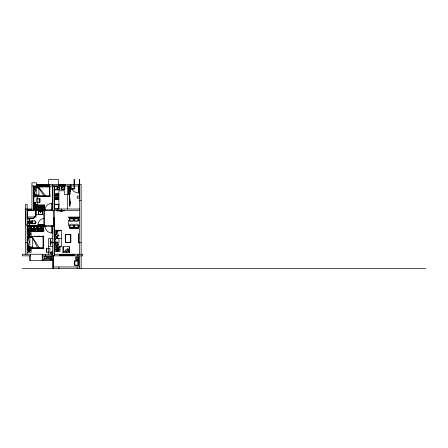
<?xml version="1.0" encoding="UTF-8"?>
<svg xmlns="http://www.w3.org/2000/svg" width="448" height="448" viewBox="0 0 448 448"><rect width="100%" height="100%" fill="white"/><g stroke="black" fill="none" stroke-linecap="round" stroke-linejoin="round"><path stroke-width="0.67" d="M29.546 225.68L29.546 218.534L27.16 218.534L27.16 209.014M27.345 231.235L27.345 226.621L42.851 226.621L42.851 231.235M29.938 223.474L30.05 221.01M44.498 205.044L44.498 209.658L33.639 209.658L33.639 205.044M44.626 209.804L44.626 205.044L33.51 205.044M45.416 255.842L45.416 254.251M53.357 266.952L53.357 255.842L53.357 268.537L53.357 266.952L79.548 266.952M54.146 255.842L54.146 217.745L53.357 217.745M62.905 252.308L63.022 246.467L69.602 246.501L69.686 252.308L62.91 252.353A1.126 1.126 0 0 1 63.93 251.378L66.36 251.378M73.595 221.127L69.938 221.424L69.636 220.954M78.361 221.127L74.682 221.424L74.396 220.954M69.955 206.287L69.821 198.38L69.726 206.276M29.103 235.586L29.422 233.946L30.302 234.595M69.49 225.31L69.748 228.234L73.472 228.234L73.746 225.338M74.413 225.148L74.514 228.234L78.232 228.234L78.501 225.322M73.31 217.918L73.304 218.036A15.26 15.26 0 0 0 73.427 220.584M78.075 217.918L78.07 218.036A15.26 15.26 0 0 0 78.187 220.584M57.624 242.827L57.663 242.144M57.904 198.307L57.988 198.822L57.898 198.458M69.681 252.353A1.126 1.126 0 0 0 68.662 251.378L68.701 250.701M39.788 210.65L39.911 211.098M30.772 222.32L30.75 222.191M69.647 220.78L69.793 220.584A15.26 15.26 0 0 0 69.916 218.036M73.567 225.148L73.438 225.299A15.26 15.26 0 0 0 73.304 227.898L73.31 228.01M73.584 224.98C73.791 223.815 69.434 223.815 69.636 224.98M78.35 224.98C78.574 223.821 74.222 223.81 74.396 224.98M29.445 234.153L29.87 235.295M29.103 251.462L29.4 249.76L30.302 250.471M50.82 243.566A2.716 2.716 0 0 0 50.82 241.181L50.68 241.03M29.366 234.36L28.56 234.332L28.666 233.111M29.383 250.208L28.56 250.208L28.666 248.987M68.718 250.477L69.238 247.262L69.686 247.307M74.542 220.702L74.553 220.584A15.26 15.26 0 0 0 74.676 218.036M62.905 247.29L63.353 247.262L63.93 251.378M78.506 220.606C78.764 216.188 78.417 218.49 74.676 218.014M29.439 250.062L29.87 251.171M51.66 252.818L51.509 253.792M40.561 212.537L40.55 212.234L40.382 212.481M56.941 237.115L55.658 235.906L55.227 234.78L56.269 234.399L57.159 230.619M58.688 244.474L56.952 242.357L55.065 243.555L56.112 243.174L56.997 242.172M40.572 212.352L40.589 210.65M57.691 242.889L57.966 241.853M77.846 258.524L77.582 258.35M57.025 230.636L56.179 234.181L55.227 234.78M78.534 242.077L78.534 234.606M58.016 194.354L57.91 194.908M70.655 202.994L70.308 204.064L70.308 201.471M74.547 220.629L74.508 220.662A0.566 0.566 0 0 0 74.284 220.629L74.514 217.694L74.648 217.997M33.645 202.798L34.815 203.246M78.193 225.322L78.198 225.299A15.26 15.26 0 0 0 78.07 227.898L78.075 228.01M57.938 194.398L57.971 194.986M35.79 189.79L34.272 193.514A5.062 5.062 0 0 0 36.198 195.602L36.994 195.177M29.445 241.78L27.922 245.504A5.062 5.062 0 0 0 29.848 247.587L30.643 247.162M40.947 211.098L41.121 210.862M28.594 249.682L29.12 248.926M28.594 233.806L29.12 233.05M73.73 220.623L73.472 217.694L73.321 218.008L69.91 218.014L69.748 217.694L69.49 220.623M78.081 259.347L78.114 257.611M67.519 248.668L65.537 250.398M68.863 250.477L67.777 251.63L66.763 252.017L65.514 250.281M56.683 245.969L57.114 244.373M55.776 234.231A6.91 6.91 0 0 0 54.695 230.154L54.365 230.552L54.365 246.417L54.746 246.809L61.488 246.781L61.701 230.39L54.746 230.143M50.949 252.33L51.71 252.952M69.563 202.412L69.647 194.488M50.54 243.964L50.142 244.406L50.54 244.087M69.597 194.488L69.731 202.412M64.562 210.829L56.666 210.79L64.574 210.711M28.851 233.638L29.529 233.134M28.851 249.508L29.529 249.01M28.274 235.318L29.176 234.528M28.274 251.188L29.182 250.398M34.675 203.269L35.638 202.479M74.648 227.931L74.514 228.234M40.522 212.386L40.426 210.65M58.01 243.225L59.175 242.06L58.772 238.907L57.411 237.58M36.182 190.383A4.962 4.962 0 0 1 34.451 189.017A5.062 5.062 0 0 1 35.795 187.337L36.378 186.928A5.947 5.947 0 0 1 37.912 187.908M29.831 242.368A17.242 17.242 0 0 1 28.101 238.622A5.062 5.062 0 0 1 29.45 236.942L30.027 236.533A5.947 5.947 0 0 1 31.562 237.518M36.081 195.513L36.73 195.031M29.73 247.503L30.38 247.016M32.312 220.987L34.468 220.931A1.428 1.428 0 0 1 35.89 222.32A1.428 1.428 0 0 1 34.462 223.748L30.094 223.63M49.056 196.392L44.178 196.448A2.822 2.822 0 0 0 43.126 196.291L39.077 196.185A6.345 6.345 0 0 0 38.097 196.207A4.631 4.631 0 0 1 37.005 196.258L33.83 196.207M73.472 228.189L69.91 227.92L69.748 228.234M78.036 259.386C75.326 261.878 75.163 255.03 78.053 257.482M52.562 255.842L51.425 256.362L50.971 259.806L50.971 255.842M56.778 245.896L58.783 244.401M51.57 252.924L52.741 252.482M44.509 258.843L51.089 256.637L51.089 258.843L44.509 258.843L44.509 256.637L51.089 256.637M61.275 211.579L62.35 211.232L59.758 211.232M29.949 233.414L29.159 233.66L29.411 233.912M29.002 249.497L29.949 249.284M57.047 186.116L54.925 186.726L54.27 189.683L57.047 189.683L57.047 186.116L52.562 186.116L52.562 209.804L33.51 209.804L33.51 185.993L33.51 210.599M67.586 248.758L68.93 250.566M49.017 196.409L49.034 196.403A0.84 0.84 0 0 0 49.991 196.543L50.271 196.022A0.986 0.986 0 0 0 49.918 195.541L49.745 189.078A1.876 1.876 0 0 0 49.767 188.042L49.93 187.544A1.098 1.098 0 0 0 50.221 187.191L49.991 186.53A0.84 0.84 0 0 0 49 186.67L47.337 186.866L44.94 186.463A1.523 1.523 0 0 0 44.178 186.626A2.822 2.822 0 0 1 43.126 186.788L39.077 186.894A6.345 6.345 0 0 1 38.097 186.872A4.631 4.631 0 0 0 37.005 186.822L33.83 186.878L49.818 186.878M31.455 223.658L31.578 223.541A7.073 7.073 0 0 0 31.584 221.105L31.556 221.043M74.469 225.271L74.553 225.344A15.26 15.26 0 0 1 74.676 227.898L78.238 228.189M57.579 231.134L60.76 230.636L60.698 230.143M60.715 246.809L60.76 246.316L56.778 245.734M27.849 234.69L28.851 234.556M27.849 250.566L28.851 250.432M62.026 186.894L62.384 186.626L62.731 187.505L61.986 186.872L61.6 187.113L61.678 189.392L64.411 189.431L64.501 187.057L62.496 186.872M56.358 234.063L55.776 234.433M30.094 221.004L32.312 220.948M67.497 250.174L68.774 250.611A2.19 2.19 0 0 0 67.245 249.894M41.16 211.019L41.423 211.154L41.104 210.65M37.481 184.934L49.386 184.934M65.66 184.934L58.514 184.934L58.514 184.408M78.753 185.203L78.355 185.203L78.355 192.937L78.753 192.937L78.753 184.408M37.481 185.466L49.386 185.466M65.66 185.466L58.514 185.466L58.514 185.993L58.514 179.642L48.591 179.642L48.591 184.408M31.926 185.993L79.548 185.993L79.548 184.408L79.548 254.251M68.432 186.273L70.526 186.273L70.526 191.565L68.432 191.565M33.51 186.788L37.481 186.788M70.526 188.759L74.054 188.759L74.054 179.463L74.374 179.463L74.374 189.078L70.526 189.078M57.165 189.409L59.147 189.409M54.146 189.806L59.545 189.806L59.545 185.993M33.83 196.006L49.818 196.006M79.358 195.972L79.733 195.972M33.83 196.039L49.818 196.039M33.51 196.314L37.481 196.314M79.548 200.284L81.133 200.284M44.996 210.202A6.989 6.989 0 0 1 51.806 203.241L52.164 203.235L52.164 210.599M58.974 209.076L58.974 204.187L58.593 204.187L58.593 209.076M54.146 204.249L58.593 204.249M58.974 204.534L58.974 204.887M44.498 205.156L39.004 205.302M34.317 205.24L35.381 205.24L34.77 205.24M33.639 205.302L44.498 205.302M33.639 205.447L39.133 205.302M43.82 205.447L42.756 205.447L43.366 205.447M44.498 207.239L44.43 207.609M33.639 207.239L33.639 207.609M33.706 207.334L44.43 207.334M33.706 207.514L44.498 207.609M31.926 209.014L25.575 209.014L25.575 224.885L27.16 224.885L27.16 225.68L53.357 225.68M79.548 209.014L54.146 209.014L54.146 185.993M27.16 209.541L31.926 209.541M27.16 210.073L31.926 210.073M52.164 210.202L51.806 210.202L51.806 203.235M27.16 210.599L79.548 210.599M36.064 214.547L43.036 214.547M27.16 216.95L35.89 216.95L35.89 210.599M79.548 217.078L68.432 217.078L68.432 217.745L79.548 217.745M27.16 218.12L33.566 218.12L35.666 215.32L35.666 210.599M27.16 218.518L33.796 218.518L36.064 215.426L36.064 210.599M43.831 218.534L44.626 218.534M27.16 218.932L29.546 218.932M79.548 220.186L68.432 220.186L68.432 225.742L79.548 225.742M44.626 224.885L38.035 224.885L38.035 224.571L44.229 224.571L44.229 224.885M27.16 225.282L43.831 225.282M52.164 226.078L51.806 226.078L51.806 233.044L52.164 233.044L52.164 225.68M27.16 226.475L54.146 226.475M27.345 228.67L27.345 229.04M42.851 228.67L42.851 229.04M27.44 228.766L42.762 228.766M27.44 228.945L42.762 228.945M27.345 230.832L35.19 230.978M41.888 230.832L40.365 230.832L41.238 230.832M27.345 230.978L42.851 230.978M28.314 231.039L29.831 231.039L28.958 231.039M42.851 231.123L35.006 230.978M27.16 231.235L43.826 231.235L43.826 226.475M27.16 232.428L31.13 232.428L31.13 236.393L27.16 236.393M78.417 234.002L78.417 242.754M43.467 236.488L27.479 236.488L30.66 236.426A4.631 4.631 0 0 1 31.746 236.477A6.345 6.345 0 0 0 32.726 236.499M52.562 238.386L48.591 238.386L48.591 254.251M55.776 238.476L61.729 238.476M25.575 242.743L27.16 242.743M52.562 242.743L54.146 242.743M79.548 242.743L81.133 242.743M48.591 246.316L52.562 246.316M27.16 248.298L31.13 248.298L31.13 252.269L27.16 252.269M55.182 249.586L59.948 249.586M68.079 251.378L68.662 251.378M52.562 254.251L22.4 254.251L22.4 255.842L30.335 255.842L30.335 254.251L30.335 260.602M54.146 254.251L82.723 254.251L82.723 255.842L42.241 255.842M59.825 254.85L63.157 254.85L61.79 254.85M73.993 254.85L65.335 255.046M59.326 255.046L73.993 255.046M59.338 255.242L66.058 255.046M71.49 255.242L68.158 255.242L69.524 255.242M43.036 259.806L52.562 259.806M52.562 260.602L29.546 260.602L29.546 255.842M52.959 260.602L53.357 260.602M77.834 260.91L74.816 261.15L74.866 265.104L77.834 265.199M52.959 266.157L53.357 266.157M22.4 268.537L425.6 268.537M33.953 236.499L36.775 236.393A2.822 2.822 0 0 0 37.828 236.236A1.523 1.523 0 0 1 38.59 236.068L40.992 236.477L42.65 236.275A0.84 0.84 0 0 1 43.641 236.141L43.87 236.796A1.098 1.098 0 0 1 43.579 237.154L43.417 237.647A1.876 1.876 0 0 1 43.394 238.689L43.579 247.52M27.479 248.192L30.66 248.248A4.631 4.631 0 0 0 31.746 248.192A6.345 6.345 0 0 1 32.726 248.175L36.775 248.282A2.822 2.822 0 0 1 37.828 248.438L42.661 248.394A0.812 0.812 0 0 0 43.635 248.517L43.915 247.974A0.986 0.986 0 0 0 43.568 247.531M55.776 245.655L56.532 245.711M55.429 238.918L55.608 238.946A9.184 9.184 0 0 1 57.495 237.742M32.318 223.692L34.468 223.709A1.389 1.389 0 0 0 35.851 222.32A1.389 1.389 0 0 0 34.468 220.931M29.26 233.716L30.268 233.923M29.154 249.53L30.268 249.794M44.509 256.637L51.089 258.843M27.843 233.962L28.633 234.433M27.843 249.838L28.633 250.303M69.916 227.898A15.26 15.26 0 0 0 69.793 225.344L69.647 225.148M58.946 235.62L57.826 234.086L57.114 230.798M36.26 186.827L37.492 187.796M29.91 236.432L31.142 237.401M30.542 222.432L30.688 222.163L30.537 222.421M50.54 240.699L50.137 240.38L50.54 240.822M65.677 250.32L66.763 252.017M55.479 238.801L56.224 242.827M38.338 186.878L45.836 196.174M38.074 186.878L44.335 196.381M31.987 236.488L39.486 248.164M37.985 248.366L31.73 236.488L31.69 237.535M28.224 233.363L28.498 234.147M28.224 249.239L28.498 250.023M58.845 235.698L58.8 235.519A3.192 3.192 0 0 1 56.795 237.009L56.84 237.194M34.726 203.134L34.95 204.372M55.065 241.97L55.126 242.402A3.842 3.842 0 0 0 56.633 244.205M57.277 235.598L56.795 237.014A2.436 2.436 0 0 0 57.59 235.312M81.133 254.251L81.133 184.408L36.686 184.408L36.686 185.993L36.686 182.818L31.926 182.818L31.926 210.599M81.133 255.842L81.133 268.537M79.548 255.842L79.548 268.537M78.546 260.674L78.546 265.434M77.958 254.251L77.958 255.842M77.834 260.674L77.834 265.434M77.168 266.952L77.168 268.537M73.993 254.251L73.993 255.842M70.818 184.408L70.818 185.993M69.922 186.273L69.922 191.565M69.132 186.273L69.132 191.565M68.432 194.488L68.432 185.993L70.022 193.693L68.432 193.693L70.022 185.993L70.022 194.488L64.467 194.488L64.467 190.758L58.912 190.758L58.912 204.187M67.642 185.993L67.642 209.014M65.66 184.408L65.66 185.993M61.69 209.014L61.69 210.577L57.322 210.599L57.322 209.014M59.707 254.251L59.707 255.842M59.147 185.993L59.147 189.806M58.912 266.952L58.912 268.537M57.719 194.141L57.719 199.08M57.562 247.682L57.562 251.496M57.165 185.993L57.165 189.806M57.025 246.809L57.025 247.206M56.414 236.712L56.414 238.353M55.776 236.051L55.776 238.806M55.776 241.92L55.776 243.107M55.776 245.022L55.776 245.504M54.695 230.154L54.695 246.809M54.27 185.993L54.27 254.251M53.357 210.599L53.357 226.475M52.562 184.408L52.562 210.599M52.562 226.475L52.562 268.537M49.386 184.408L49.386 185.993M49.381 186.878L49.381 196.717M46.726 248.623L46.726 252.196M45.018 209.804L45.018 210.599M45.018 225.68L45.018 226.475M44.626 210.599L44.626 225.68M43.831 210.599L43.831 225.68M43.036 226.475L43.036 231.235M43.036 236.488L43.036 248.707M43.036 255.842L43.036 260.602M42.241 254.251L42.241 260.602M40.074 211.154L39.598 211.098M39.659 198.822L39.659 202.395M38.041 186.878L38.041 187.93M38.041 195.048L38.041 196.381M37.638 186.878L37.638 187.858M37.638 195.126L37.638 196.381M37.481 184.408L37.481 185.993M37.268 195.21L37.268 195.726A4.278 4.278 0 0 1 34.014 195.726L34.014 187.656A4.278 4.278 0 0 1 35.795 187.337M33.83 186.788L33.83 196.314M31.965 220.954L31.965 223.681M31.69 247.038L31.69 248.366M31.287 236.488L31.287 237.462M31.287 247.111L31.287 248.366M30.918 247.195L30.918 247.71A4.278 4.278 0 0 1 27.664 247.71L27.664 237.261A4.278 4.278 0 0 1 29.45 236.942M29.148 218.932L29.148 225.68M27.479 236.393L27.479 248.298M27.16 254.251L27.16 204.249L25.575 204.249L25.575 254.251M50.68 240.783A2.794 2.794 0 0 1 50.68 243.964M78.355 192.937A7.767 7.767 0 0 1 70.79 185.203M38.035 224.571A6.21 6.21 0 0 1 44.229 218.518M51.806 233.038A6.989 6.989 0 0 1 44.996 226.078M28.011 238.689A14.37 14.37 0 0 1 30.089 236.488M30.027 247.548A14.37 14.37 0 0 1 27.826 245.241M74.491 218.406A23.066 23.066 0 0 1 78.422 218.422M69.731 218.406A23.066 23.066 0 0 1 73.657 218.422M78.422 227.506A23.066 23.066 0 0 1 74.491 227.528M73.657 227.506A23.066 23.066 0 0 1 69.731 227.528M55.776 243.914A1.249 1.249 0 0 1 54.695 245.213M57.428 244.093A2.436 2.436 0 0 1 56.633 245.79M34.362 189.084A14.37 14.37 0 0 1 36.439 186.878M36.378 195.558A14.37 14.37 0 0 1 34.177 193.256M32.245 221.01L32.25 223.647L32.284 221.004M61.107 186.469L61.191 189.711L64.781 189.689L64.758 186.284L61.107 186.452M51.296 252.879C52.293 253.96 51.8 251.625 51.296 252.879M27.681 221.536C28.823 223.138 28.51 219.901 27.681 221.536M27.681 223.121C28.605 224.739 28.952 221.536 27.681 223.093M40.275 212.369L40.74 212.402L40.275 212.369M56.347 195.434L56.851 195.468L56.347 195.434M56.851 197.77L56.347 197.77L56.851 197.77M57.68 187.673C58.778 189.263 58.694 186.043 57.686 187.639M74.418 260.898L74.48 265.356L78.786 265.434L78.786 260.674L74.424 260.882M75.897 257.135L75.981 259.913L78.753 260.014L78.753 256.838L75.902 257.096M34.39 203.185C35.314 204.31 35.011 201.964 34.39 203.185M50.68 244.569L50.54 245.403L50.54 239.338L50.68 244.569M61.538 186.586L61.852 186.67L61.538 186.586M62.507 186.586L62.821 186.67L62.507 186.586M62.871 188.149L63.263 188.255L62.871 188.149M36.854 205.744L36.546 209.087L36.854 205.744M38.842 205.744L38.539 209.087L38.842 205.744M40.824 205.744L40.516 209.087L40.824 205.744M41.423 205.744L41.115 209.087L41.423 205.744M41.978 205.744L41.67 209.087L41.978 205.744M43.697 205.744L43.389 209.087L43.697 205.744M29.131 227.203L28.274 230.485L29.131 227.203M30.761 227.203L29.898 230.485L30.761 227.203M33.589 227.203L32.726 230.485L33.589 227.203M36.434 227.203L35.571 230.485L36.434 227.203M40.538 227.203L39.676 230.485L40.538 227.203M34.434 205.755L34.894 209.076L34.434 205.755M35.577 205.755L36.03 209.076L35.577 205.755M37.554 205.755L38.007 209.076L37.554 205.755M39.547 205.755L40.001 209.076L39.547 205.755M42.42 205.755L42.874 209.076L42.42 205.755M31.494 227.192L32.15 230.507L31.494 227.192M34.339 227.192L34.994 230.507L34.339 227.192M37.167 227.192L37.822 230.507L37.167 227.192M38.03 227.192L38.679 230.507L38.03 227.192M38.814 227.192L39.469 230.507L38.814 227.192M41.278 227.192L41.927 230.507L41.278 227.192M79.705 179.463L79.386 179.463L79.358 198.218L79.733 198.218L79.705 179.463M58.514 193.738L54.55 193.738L54.55 199.293L58.514 199.293L58.514 193.738M58.162 194.141L55.446 194.141L55.446 199.08L58.162 199.08L58.162 194.141M37.794 196.79L33.824 196.79L33.824 204.568L37.794 204.568L37.794 196.79M58.106 198.229L57.938 198.761L58.106 198.229M40.057 198.822L36.49 198.822L36.49 202.395L40.057 202.395L40.057 198.822M58.402 204.439L54.337 204.439L54.337 208.824L58.402 208.824L58.402 204.439M42.689 211.193L38.326 211.193L38.326 214.368L42.689 214.368L42.689 211.193M42.61 211.277L38.405 211.277L38.405 214.29L42.61 214.29L42.61 211.277M78.534 233.873L78.417 242.872L78.534 233.873M70.851 234.511L65.296 234.511L65.296 242.446L70.851 242.446L70.851 234.511M70.694 234.668L65.453 234.668L65.453 242.29L70.694 242.29L70.694 234.668M59.948 247.682L55.182 247.682L55.182 251.496L59.948 251.496L59.948 247.682M43.467 247.996L27.479 247.996L43.467 248.024M49.902 248.623L46.329 248.623L46.329 252.196L49.902 252.196L49.902 248.623M38.898 194.947L38.898 188.16A3.567 3.567 0 0 0 36.182 188.16L36.182 194.947A3.567 3.567 0 0 0 38.898 194.947M32.547 246.938L32.547 237.765A3.567 3.567 0 0 0 29.831 237.765L29.831 246.938A3.567 3.567 0 0 0 32.547 246.938M51.201 253.59A0.823 0.823 0 0 0 52.472 252.941A0.823 0.823 0 0 0 51.268 252.162A0.823 0.823 0 0 0 51.201 253.59M51.134 253.697A0.952 0.952 0 0 0 52.601 252.946A0.952 0.952 0 0 0 51.212 252.05A0.952 0.952 0 0 0 51.134 253.697M34.311 203.924A0.823 0.823 0 0 0 35.566 203.23A0.823 0.823 0 0 0 34.339 202.496A0.823 0.823 0 0 0 34.311 203.924M34.25 204.03A0.952 0.952 0 0 0 35.689 203.23A0.952 0.952 0 0 0 34.278 202.384A0.952 0.952 0 0 0 34.25 204.03M77.666 198.111A1.137 1.137 0 0 0 79.374 197.126A1.137 1.137 0 0 0 77.666 196.14A1.137 1.137 0 0 0 77.666 198.111M56.235 198.318A0.655 0.655 0 0 0 57.254 197.814A0.655 0.655 0 0 0 56.308 197.187A0.655 0.655 0 0 0 56.235 198.318M56.235 195.994A0.655 0.655 0 0 0 57.254 195.49A0.655 0.655 0 0 0 56.308 194.863A0.655 0.655 0 0 0 56.235 195.994M28.426 251.294A1.271 1.271 0 0 0 30.33 250.191A1.271 1.271 0 0 0 28.426 249.094A1.271 1.271 0 0 0 28.426 251.294M28.426 235.418A1.271 1.271 0 0 0 30.33 234.321A1.271 1.271 0 0 0 28.426 233.218A1.271 1.271 0 0 0 28.426 235.418M56.683 250.908A1.585 1.585 0 0 0 59.147 249.693A1.585 1.585 0 0 0 56.862 248.164A1.585 1.585 0 0 0 56.683 250.908M57.036 250.382A0.952 0.952 0 0 0 58.514 249.654A0.952 0.952 0 0 0 57.142 248.735A0.952 0.952 0 0 0 57.036 250.382"/></g></svg>
